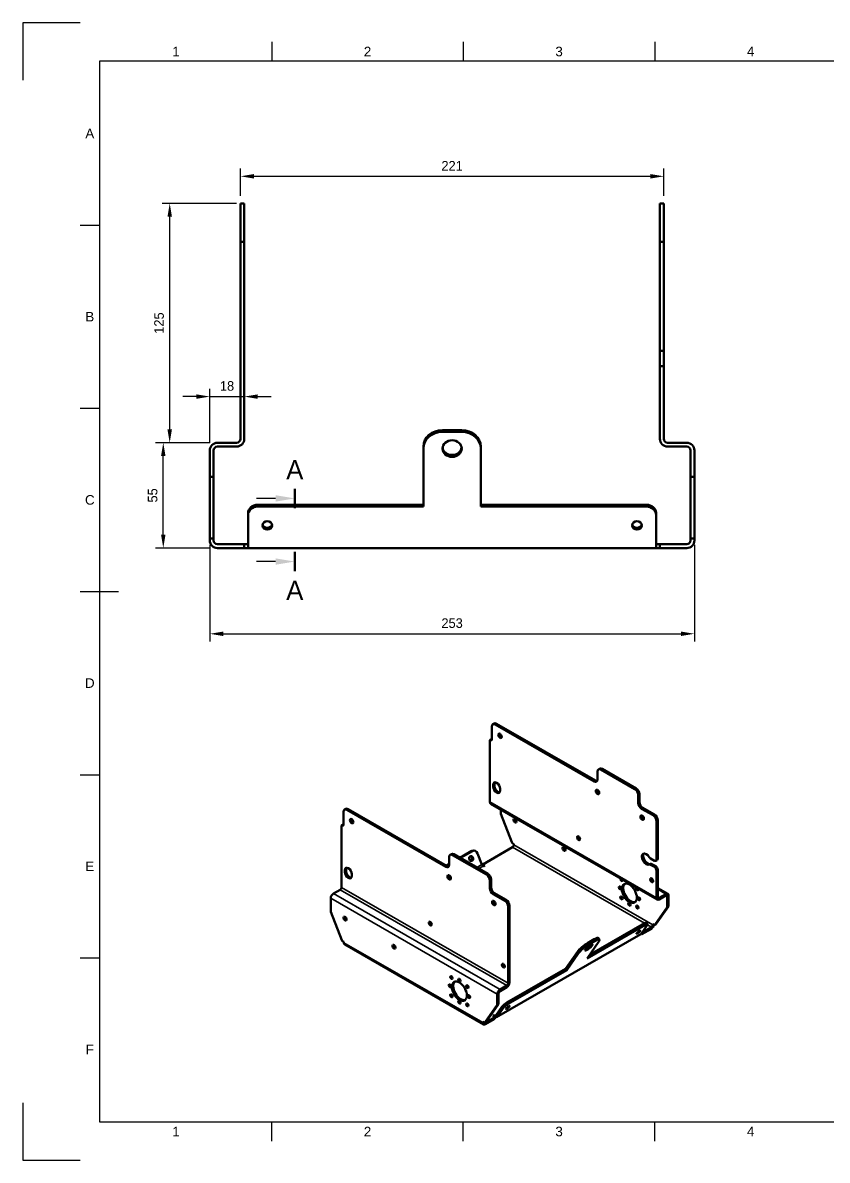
# Model space of a CAD drawing. Header units: millimetres. Extents: x 0 to 420, y 0 to 297.
# Drawn here: x 0 to 210, y 0 to 297 of the extents above; entities that cross this region are included whole.
import ezdxf
from ezdxf.enums import TextEntityAlignment as Align

# ---------------------------------------------------------------- set-up
doc = ezdxf.new("R2010")
doc.units = ezdxf.units.MM
doc.header["$LTSCALE"] = 0.75
for name, color, linetype, lineweight in [('Annotations', 7, 'Continuous', 25), ('Border', 7, 'Continuous', 25), ('Dimensions', 7, 'Continuous', 25), ('Visible', 7, 'Continuous', 50), ('Visible Narrow', 7, 'Continuous', 35)]:
    doc.layers.add(name, color=color, linetype=linetype, lineweight=lineweight)
doc.styles.add('FusionTitle', font='')
doc.styles.get("Standard").update_dxf_attribs({"font": 'Cordia New.ttf'})
doc.styles.get('FusionTitle').set_extended_font_data('Arial Unicode MS')
doc.dimstyles.new('ISO-25', dxfattribs={"dimtxt": 2.5, "dimasz": 3.5, "dimexe": 2, "dimexo": 2, "dimgap": 1.5, "dimtad": 1, "dimdec": 3, "dimdsep": 46, "dimtxsty": 'Standard', "dimcen": 0, "dimclrd": 256, "dimclre": 256, "dimclrt": 256, "dimazin": 2, "dimtp": 0.1, "dimtm": 0.1, "dimtfac": 0.714, "dimtdec": 3, "dimtmove": 0, "dimatfit": 3, "dimfxl": 1, "dimarcsym": 0})

# ---------------------------------------------------------------- blocks, each defined once
blk = doc.blocks.new('ISO_A3_SHEET')
at = {"layer": 'Border'}
for p, q in [((15, 297), (0, 297)), ((0, 297), (0, 282)), ((65, 292), (65, 287)), ((115, 292), (115, 287)), ((165, 292), (165, 287)), ((410, 287), (20, 287)), ((20, 287), (20, 10)), ((15, 244.16666), (20, 244.16666)), ((15, 196.33333), (20, 196.33333)), ((15, 148.5), (25, 148.5)), ((15, 100.66667), (20, 100.66667)), ((15, 52.83334), (20, 52.83334)), ((0, 15), (0, 0)), ((20, 10), (410, 10)), ((65, 5), (65, 10)), ((115, 5), (115, 10)), ((165, 5), (165, 10)), ((0, 0), (15, 0))]:
    blk.add_line(p, q, dxfattribs=at)
at = {"layer": 'Border', "style": 'FusionTitle'}
for s, p in [('1', (40, 289.5)), ('2', (90, 289.5)), ('3', (140, 289.5)), ('4', (190, 289.5)), ('A', (17.5, 268.08333)), ('B', (17.5, 220.25)), ('C', (17.5, 172.41667)), ('D', (17.5, 124.58334)), ('E', (17.5, 76.75001)), ('F', (17.5, 28.91668)), ('1', (40, 7.5)), ('2', (90, 7.5)), ('3', (140, 7.5)), ('4', (190, 7.5))]:
    blk.add_text(s, height=2.5, dxfattribs=at).set_placement(p, align=Align.MIDDLE)
blk = doc.blocks.new('*D12')
at = {"layer": 'Defpoints', "color": 0, "transparency": 16777216}
for p in [(36.682541, 187.337342), (50.824676, 187.337342), (50.824676, 159.837342)]:
    blk.add_point(p, dxfattribs=at)
at = {"layer": 'Dimensions', "lineweight": -2, "transparency": 16777216}
for p, q in [((48.824676, 187.337342), (34.682541, 187.337342)), ((36.682541, 163.337342), (36.682541, 183.837342)), ((48.824676, 159.837342), (34.682541, 159.837342))]:
    blk.add_line(p, q, dxfattribs=at)
at = {"layer": 'Dimensions', "transparency": 16777216}
for points in [[(36.099207, 183.837342), (37.265874, 183.837342), (36.682541, 187.337342)], [(36.099207, 163.337342), (37.265874, 163.337342), (36.682541, 159.837342)]]:
    blk.add_solid(points, dxfattribs=at)
at = {"layer": 'Dimensions', "transparency": 16777216, "insert": (33.911067, 173.587342), "char_height": 2.5, "attachment_point": 5, "rotation": 90}
blk.add_mtext('55', dxfattribs=at)
blk = doc.blocks.new('*D13')
at = {"layer": 'Defpoints', "color": 0, "transparency": 16777216}
for p in [(38.358893, 249.837342), (57.824676, 249.837342), (50.824676, 187.337342)]:
    blk.add_point(p, dxfattribs=at)
at = {"layer": 'Dimensions', "lineweight": -2, "transparency": 16777216}
for p, q in [((55.824676, 249.837342), (36.358893, 249.837342)), ((38.358893, 190.837342), (38.358893, 246.337342)), ((48.824676, 187.337342), (36.358893, 187.337342))]:
    blk.add_line(p, q, dxfattribs=at)
at = {"layer": 'Dimensions', "transparency": 16777216}
for points in [[(37.775559, 246.337342), (38.942226, 246.337342), (38.358893, 249.837342)], [(37.775559, 190.837342), (38.942226, 190.837342), (38.358893, 187.337342)]]:
    blk.add_solid(points, dxfattribs=at)
at = {"layer": 'Dimensions', "transparency": 16777216, "insert": (35.587419, 218.587342), "char_height": 2.5, "attachment_point": 5, "rotation": 90}
blk.add_mtext('125', dxfattribs=at)
blk = doc.blocks.new('*D14')
at = {"layer": 'Defpoints', "color": 0, "transparency": 16777216}
for p in [(57.824676, 199.387993), (57.824676, 197.976707), (48.824676, 185.337342)]:
    blk.add_point(p, dxfattribs=at)
at = {"layer": 'Dimensions', "lineweight": -2, "transparency": 16777216}
for p, q in [((45.324676, 199.387993), (41.824676, 199.387993)), ((48.824676, 187.337342), (48.824676, 201.387993)), ((48.824676, 199.387993), (57.824676, 199.387993)), ((57.824676, 199.976707), (57.824676, 201.387993)), ((61.324676, 199.387993), (64.824676, 199.387993))]:
    blk.add_line(p, q, dxfattribs=at)
at = {"layer": 'Dimensions', "transparency": 16777216}
for points in [[(45.324676, 199.971327), (45.324676, 198.80466), (48.824676, 199.387993)], [(61.324676, 199.971327), (61.324676, 198.80466), (57.824676, 199.387993)]]:
    blk.add_solid(points, dxfattribs=at)
at = {"layer": 'Dimensions', "transparency": 16777216, "insert": (53.324676, 202.159466), "char_height": 2.5, "attachment_point": 5}
blk.add_mtext('18', dxfattribs=at)
blk = doc.blocks.new('*D15')
at = {"layer": 'Defpoints', "color": 0, "transparency": 16777216}
for p in [(48.824676, 162.644753), (175.324676, 162.644753), (175.324676, 137.458729)]:
    blk.add_point(p, dxfattribs=at)
at = {"layer": 'Dimensions', "lineweight": -2, "transparency": 16777216}
for p, q in [((48.824676, 160.644753), (48.824676, 135.458729)), ((175.324676, 160.644753), (175.324676, 135.458729)), ((52.324676, 137.458729), (171.824676, 137.458729))]:
    blk.add_line(p, q, dxfattribs=at)
at = {"layer": 'Dimensions', "transparency": 16777216}
for points in [[(52.324676, 138.042062), (52.324676, 136.875396), (48.824676, 137.458729)], [(171.824676, 138.042062), (171.824676, 136.875396), (175.324676, 137.458729)]]:
    blk.add_solid(points, dxfattribs=at)
at = {"layer": 'Dimensions', "transparency": 16777216, "insert": (112.074676, 140.230202), "char_height": 2.5, "attachment_point": 5}
blk.add_mtext('253', dxfattribs=at)
blk = doc.blocks.new('*D16')
at = {"layer": 'Defpoints', "color": 0, "transparency": 16777216}
for p in [(167.324676, 256.90841), (56.824676, 249.837342), (167.324676, 249.837342)]:
    blk.add_point(p, dxfattribs=at)
at = {"layer": 'Dimensions', "lineweight": -2, "transparency": 16777216}
for p, q in [((56.824676, 251.837342), (56.824676, 258.90841)), ((167.324676, 251.837342), (167.324676, 258.90841)), ((60.324676, 256.90841), (163.824676, 256.90841))]:
    blk.add_line(p, q, dxfattribs=at)
at = {"layer": 'Dimensions', "transparency": 16777216}
for points in [[(60.324676, 257.491743), (60.324676, 256.325077), (56.824676, 256.90841)], [(163.824676, 257.491743), (163.824676, 256.325077), (167.324676, 256.90841)]]:
    blk.add_solid(points, dxfattribs=at)
at = {"layer": 'Dimensions', "transparency": 16777216, "insert": (112.074676, 259.65841), "char_height": 2.5, "attachment_point": 5}
blk.add_mtext('221', dxfattribs=at)

msp = doc.modelspace()

# ---------------------------------------------------------------- linework, layer by layer
at = {"layer": 'Annotations', "linetype": 'Continuous', "lineweight": 50}
for p, q in [((71.010025, 175.301573), (71.010025, 170.301573)), ((71.010025, 153.817613), (71.010025, 158.817613))]:
    msp.add_line(p, q, dxfattribs=at)
at = {"layer": 'Annotations'}
for p, q in [((66.010025, 172.801573), (61.010025, 172.801573)), ((66.010025, 156.317613), (61.010025, 156.317613))]:
    msp.add_line(p, q, dxfattribs=at)
for points in [[(66.010025, 173.634906), (71.010025, 172.801573), (66.010025, 171.968239)], [(66.010025, 157.150946), (71.010025, 156.317613), (66.010025, 155.484279)]]:
    msp.add_solid(points, dxfattribs=at)
at = {"layer": 'Visible'}
for p, q in [((57.824676, 249.837342, 42.125), (56.824676, 249.837342, 42.125)), ((167.324676, 249.837342, 42.125), (166.324676, 249.837342, 42.125)), ((56.824676, 242.337342, 44.625), (56.824676, 247.337342, 44.625)), ((57.824676, 247.337342, 44.625), (57.824676, 242.337342, 44.625)), ((166.324676, 242.337342, 44.625), (166.324676, 247.337342, 44.625)), ((167.324676, 247.337342, 44.625), (167.324676, 242.337342, 44.625)), ((57.824676, 239.837342, 55.625), (56.824676, 239.837342, 55.625)), ((167.324676, 239.837342, 55.625), (166.324676, 239.837342, 55.625)), ((56.824676, 237.337342, 58.125), (56.824676, 188.337342, 58.125)), ((57.824676, 237.337342, 58.125), (57.824676, 188.337342, 58.125)), ((166.324676, 212.837342, 58.125), (166.324676, 237.337342, 58.125)), ((167.324676, 237.337342, 58.125), (167.324676, 212.837342, 58.125)), ((166.324676, 211.337342, 56.625), (167.324676, 211.337342, 56.625)), ((167.324676, 207.337342, 56.625), (166.324676, 207.337342, 56.625)), ((166.324676, 188.337342, 58.125), (166.324676, 205.837342, 58.125)), ((167.324676, 205.837342, 58.125), (167.324676, 188.337342, 58.125)), ((114.574676, 190.648231, 64.008975), (109.574676, 190.648231, 64.008975)), ((109.574676, 190.148231, 64.875), (114.574676, 190.148231, 64.875)), ((50.824676, 187.337342, 58.125), (55.824676, 187.337342, 58.125)), ((168.324676, 187.337342, 58.125), (173.324676, 187.337342, 58.125)), ((48.824676, 178.456888, 58.125), (48.824676, 185.337342, 58.125)), ((49.824676, 178.456888, 58.125), (49.824676, 185.337342, 58.125)), ((55.824676, 186.337342, 58.125), (50.824676, 186.337342, 58.125)), ((104.574676, 186.318104, 61.508975), (104.574676, 185.818104, 62.375)), ((104.574676, 170.66266, 53.625), (104.574676, 185.818104, 62.375)), ((119.574676, 185.818104, 62.375), (119.574676, 186.318104, 61.508975)), ((119.574676, 170.66266, 53.625), (119.574676, 185.818104, 62.375)), ((168.324676, 186.337342, 58.125), (173.324676, 186.337342, 58.125)), ((174.324676, 178.456888, 58.125), (174.324676, 185.337342, 58.125)), ((175.324676, 185.337342, 58.125), (175.324676, 178.456888, 58.125)), ((48.824676, 162.644753, 48.99586), (48.824676, 178.456888, 58.125)), ((48.824676, 178.456888, 58.125), (49.824676, 178.456888, 58.125)), ((49.824676, 178.456888, 58.125), (49.824676, 162.644753, 48.99586)), ((174.324676, 162.644753, 48.99586), (174.324676, 178.456888, 58.125)), ((174.324676, 178.456888, 58.125), (175.324676, 178.456888, 58.125)), ((175.324676, 178.456888, 58.125), (175.324676, 162.644753, 48.99586)), ((61.324676, 171.16266, 52.758975), (104.574676, 171.16266, 52.758975)), ((104.574676, 170.66266, 53.625), (61.324676, 170.66266, 53.625)), ((119.574676, 171.16266, 52.758975), (162.824676, 171.16266, 52.758975)), ((162.824676, 170.66266, 53.625), (119.574676, 170.66266, 53.625)), ((58.824676, 168.997596, 51.508975), (58.824676, 168.497596, 52.375)), ((58.824676, 168.497596, 52.375), (58.824676, 160.837342, 47.95235)), ((165.324676, 168.497596, 52.375), (165.324676, 168.997596, 51.508975)), ((165.324676, 160.837342, 47.95235), (165.324676, 168.497596, 52.375)), ((48.824676, 161.837342, 47.375), (48.824676, 162.332253, 47.375)), ((49.824676, 162.332253, 48.454594), (48.824676, 162.332253, 48.454594)), ((49.824676, 161.837342, 47.375), (49.824676, 162.332253, 47.375)), ((50.824676, 160.837342, 47.375), (57.824676, 160.837342, 47.375)), ((57.824676, 159.837342, 47.375), (57.824676, 160.837342, 47.375)), ((57.824676, 160.837342, 45.720299), (58.824676, 160.837342, 45.720299)), ((165.324676, 160.837342, 45.720299), (166.324676, 160.837342, 45.720299)), ((166.324676, 160.837342, 47.375), (173.324676, 160.837342, 47.375)), ((166.324676, 160.837342, 47.375), (166.324676, 159.837342, 47.375)), ((174.324676, 161.837342, 47.375), (174.324676, 162.332253, 47.375)), ((175.324676, 162.332253, 48.454594), (174.324676, 162.332253, 48.454594)), ((175.324676, 162.332253, 47.375), (175.324676, 161.837342, 47.375)), ((50.824676, 159.837342, 47.375), (57.824676, 159.837342, 47.375)), ((58.824676, 159.837342, 45.720299), (57.824676, 159.837342, 45.720299)), ((165.324676, 159.837342, 46.220299), (58.824676, 159.837342, 46.220299)), ((166.324676, 159.837342, 45.720299), (165.324676, 159.837342, 45.720299)), ((166.324676, 159.837342, 47.375), (173.324676, 159.837342, 47.375))]:
    msp.add_line(p, q, dxfattribs=at)
at = {"layer": 'Visible', "extrusion": (0.707107, -0.407196, 0.578093)}
for p, q in [((122.457273, 113.266916, -24.641349), (122.457273, 109.79234, -27.088761)), ((123.07092, 114.044748, -24.207779), (122.717367, 113.84115, -23.918732)), ((149.150554, 98.917211, -2.098506), (123.341157, 113.779855, -23.198905)), ((123.69471, 113.983453, -23.487952), (149.504108, 99.120809, -2.387553)), ((121.978962, 109.80381, -27.665738), (122.332515, 110.007408, -27.954785)), ((121.926943, 109.688964, -27.810262), (121.926943, 93.542408, -39.18353)), ((122.280497, 109.689752, -27.37725), (122.10372, 109.791551, -27.521773)), ((150.034438, 101.474018, 0.783591), (150.034438, 99.430151, -0.656063)), ((150.294531, 102.048253, 1.506208), (150.648084, 102.251851, 1.217161)), ((159.757156, 96.897011, 9.452199), (150.918321, 101.986958, 2.226035)), ((151.271875, 102.190556, 1.936988), (160.110709, 97.100609, 9.163152)), ((122.766633, 97.615236, -35.287639), (122.766633, 98.024009, -34.999708)), ((123.120186, 98.227607, -35.288755), (123.120186, 97.818833, -35.576685)), ((124.622788, 96.95512, -33.482214), (124.622788, 96.546347, -33.770144)), ((160.641039, 93.322215, 8.015334), (160.641039, 95.366083, 9.454988)), ((160.994593, 95.569681, 9.165941), (160.994593, 93.525813, 7.726287)), ((165.622085, 68.040484, -4.208897), (122.135018, 93.08302, -39.761623)), ((83.743177, 90.97295, 7.009249), (83.743177, 87.498375, 4.561837)), ((84.356824, 91.750783, 7.442819), (84.00327, 91.547185, 7.731866)), ((110.436458, 76.623246, 29.552092), (84.627061, 91.48589, 8.451693)), ((84.980614, 91.689487, 8.162646), (110.790011, 76.826844, 29.263045)), ((124.75537, 90.424306, -44.839501), (124.75537, 91.574059, -44.029641)), ((124.75537, 90.424306, -44.839501), (127.629456, 83.013664, -46.543892)), ((164.530127, 90.060705, 10.475019), (161.524923, 91.791286, 8.018123)), ((161.878476, 91.994884, 7.729076), (164.88368, 90.264302, 10.185972)), ((83.212847, 87.394998, 3.840336), (83.212847, 71.248442, -7.532932)), ((83.264866, 87.509845, 3.98486), (83.618419, 87.713443, 3.695813)), ((83.5664, 87.395787, 4.273348), (83.389624, 87.497586, 4.128825)), ((165.41401, 78.514824, 3.423502), (165.41401, 88.529776, 10.477808)), ((165.767564, 88.733374, 10.188761), (165.767564, 78.718422, 3.134456)), ((114.115157, 78.999756, -35.763559), (117.065584, 80.698794, -38.175673)), ((117.37177, 80.72686, -37.781386), (114.243881, 78.925628, -35.224189)), ((117.699612, 80.832123, -38.043466), (117.393426, 80.804058, -38.437753)), ((127.848963, 81.741241, -46.306751), (120.070788, 77.262088, -39.947726)), ((127.848963, 82.761597, -46.452947), (128.202516, 82.557999, -46.163901)), ((128.202516, 82.353612, -46.307866), (128.202516, 82.557999, -46.163901)), ((110.565923, 76.955888, -32.861893), (111.320342, 77.390329, -33.478666)), ((111.320342, 77.242074, -32.834057), (110.694647, 76.88176, -32.322523)), ((111.320342, 79.180053, 32.434189), (111.320342, 77.136185, 30.994535)), ((111.580435, 79.754288, 33.156806), (111.933988, 79.957886, 32.867759)), ((121.04306, 74.603046, 41.102797), (112.204225, 79.692992, 33.876633)), ((112.557778, 79.89659, 33.587586), (121.396613, 74.806644, 40.81375)), ((118.697596, 80.096336, -38.766082), (119.819297, 77.204103, -39.431274)), ((120.070788, 77.262088, -39.947726), (120.655813, 76.925194, -39.469441)), ((120.070788, 76.859813, -40.231079), (120.070788, 77.262088, -39.947726)), ((163.897729, 78.774832, 1.751974), (164.88368, 78.20706, 2.558036)), ((164.251282, 77.343335, 0.311204), (165.237234, 76.775564, 1.117266)), ((165.257954, 78.170283, 2.989932), (165.611508, 78.373881, 2.700886)), ((84.052536, 75.32127, -3.637041), (84.052536, 75.730044, -3.34911)), ((84.40609, 75.933642, -3.638156), (84.40609, 75.524868, -3.926087)), ((85.908692, 74.661155, -1.831615), (85.908692, 74.252382, -2.119546)), ((120.30226, 76.721597, -39.180394), (120.125483, 76.823395, -39.324918)), ((120.655813, 76.925194, -39.469441), (120.30226, 76.721597, -39.180394)), ((164.88368, 76.571966, 1.406313), (163.897729, 77.139738, 0.600251)), ((165.41401, 68.499871, -3.630804), (165.41401, 75.653409, 1.407986)), ((165.767564, 75.857007, 1.11894), (165.767564, 68.703469, -3.91985)), ((121.926943, 71.02825, 39.665932), (121.926943, 73.072117, 41.105586)), ((122.280497, 73.275715, 40.81654), (122.280497, 71.231847, 39.376885)), ((80.38442, 68.393339, -6.084352), (80.38442, 64.872775, -8.564158)), ((82.859294, 70.636071, -7.531816), (81.091527, 69.618082, -6.086584)), ((125.816031, 67.766739, 42.125617), (122.810827, 69.497321, 39.668721)), ((123.16438, 69.700919, 39.379675), (126.169584, 67.970337, 41.83657)), ((165.767564, 71.07428, -8.660184), (168.387916, 69.565319, -6.517922)), ((166.121117, 68.498294, -4.496828), (167.888884, 69.516283, -5.94206)), ((166.121117, 68.08952, -4.784758), (167.888884, 69.107509, -6.229991)), ((168.242437, 66.089786, -8.788064), (168.242437, 68.902334, -6.806969)), ((168.595991, 69.105931, -7.096015), (168.595991, 66.293384, -9.07711)), ((126.699914, 66.235811, 42.128406), (126.699914, 46.205906, 28.019794)), ((127.053467, 66.439409, 41.83936), (127.053467, 46.409504, 27.730748)), ((165.014799, 61.484877, -15.979612), (168.242437, 66.089786, -8.788064)), ((168.595991, 66.293384, -9.07711), (165.368352, 61.688474, -16.268658)), ((168.242437, 66.089786, -8.788064), (168.595991, 66.293384, -9.07711)), ((80.38442, 64.872775, -8.564158), (83.258505, 57.462133, -10.268549)), ((162.585583, 61.478526, -9.008937), (147.294399, 52.672919, 3.492327)), ((147.949072, 53.606949, 2.600423), (162.279397, 61.859234, -9.115293)), ((161.463882, 59.12613, -14.200225), (163.027525, 61.356998, -10.71625)), ((161.613311, 59.038502, -14.944083), (164.088185, 60.463687, -16.967409)), ((161.740188, 59.520339, -14.75988), (164.088185, 60.87246, -16.679478)), ((162.811516, 62.012104, -10.09999), (163.117702, 61.631397, -9.993633)), ((164.441738, 61.484832, -16.680594), (164.441738, 61.689219, -16.536629)), ((164.441738, 61.689219, -16.536629), (164.795292, 61.485621, -16.247582)), ((165.332933, 61.655609, -16.335131), (164.97938, 61.452012, -16.046084)), ((83.478012, 57.210066, -10.177604), (83.831565, 57.006468, -9.888558)), ((83.831565, 57.006468, -9.888558), (83.831565, 56.802081, -10.032523)), ((161.350542, 59.020962, -14.412937), (123.697106, 37.33779, 16.370521)), ((147.294399, 52.672919, 3.492327), (150.387991, 57.086583, 10.385205)), ((149.197921, 57.710348, 13.693475), (147.430155, 56.692359, 15.138707)), ((147.736341, 56.311651, 15.245064), (149.504108, 57.32964, 13.799831)), ((150.568346, 57.635381, 11.830437), (150.26216, 58.016089, 11.724081)), ((161.613311, 59.038502, -14.944083), (161.463092, 59.125007, -15.066895)), ((161.613311, 59.339323, -14.732192), (161.613311, 59.038502, -14.944083)), ((120.278862, 35.473913, 19.016656), (84.03964, 56.342693, -10.610616)), ((141.684912, 49.999659, 7.721669), (144.778504, 54.413323, 14.614547)), ((141.991098, 49.618951, 7.828025), (145.08469, 54.032615, 14.720903)), ((126.393728, 41.194052, 20.222933), (141.684912, 49.999659, 7.721669)), ((141.991098, 49.618951, 7.828025), (126.699914, 40.813344, 20.329289)), ((141.991098, 49.618951, 7.828025), (141.684912, 49.999659, 7.721669)), ((124.578594, 44.575545, 29.466143), (126.346361, 45.593535, 28.02091)), ((126.346361, 45.184761, 27.732979), (124.578594, 44.166772, 29.178212)), ((123.871487, 40.538255, 27.487279), (123.871487, 43.350803, 29.468374)), ((124.22504, 40.741853, 27.198233), (124.22504, 43.5544, 29.179328)), ((120.643848, 35.933346, 20.295731), (123.871487, 40.538255, 27.487279)), ((124.22504, 40.741853, 27.198233), (120.997402, 36.136943, 20.006685)), ((125.067903, 40.054534, 19.960852), (123.50426, 37.823666, 16.476877)), ((125.374089, 39.673826, 20.067209), (123.810446, 37.442959, 16.583234)), ((123.871487, 40.538255, 27.487279), (124.22504, 40.741853, 27.198233)), ((120.070788, 35.933301, 19.594749), (120.070788, 36.137688, 19.738714)), ((120.070788, 36.137688, 19.738714), (120.424341, 35.93409, 20.027761)), ((120.961983, 36.104078, 19.940212), (120.60843, 35.900481, 20.229259)), ((120.777895, 35.931723, 18.728725), (123.252768, 37.356908, 16.705399)), ((120.777895, 35.522949, 18.440794), (123.252768, 36.948134, 16.417468)), ((122.667743, 37.693801, 16.227114), (123.021297, 37.897399, 15.938067)), ((123.252768, 37.356908, 16.705399), (122.667743, 37.693801, 16.227114)), ((123.021297, 37.897399, 15.938067), (123.198074, 37.7956, 16.08259)), ((123.021297, 37.897399, 15.938067), (123.021297, 37.490204, 15.651248)), ((123.252768, 36.948134, 16.417468), (123.252768, 37.356908, 16.705399))]:
    msp.add_line(p, q, dxfattribs=at)
at = {"layer": 'Visible', "extrusion": (0, 0.5, -0.866025)}
for centre, radius in [((-112.074676, 192.110699, 38.890718), 2.5), ((-63.824676, 168.938049, 38.890718), 1.275), ((-160.324676, 168.938049, 38.890718), 1.275)]:
    msp.add_circle(centre, radius, dxfattribs=at)
at = {"layer": 'Visible', "extrusion": (0.707107, 0.407196, -0.578093)}
for centre, radius in [((33.865185, 74.983153, 146.957165), 0.6375), ((8.458613, 100.488174, 146.957165), 0.6375), ((33.865185, 74.983153, 92.207165), 0.6375), ((12.709753, 56.061897, 150.957165), 0.5625), ((-3.168423, 112.160263, 146.957165), 0.6375), ((0.469151, 82.649143, 146.957165), 0.5625), ((-0.064107, 68.885255, 150.957165), 0.5625), ((8.458613, 100.488174, 92.207165), 0.6375), ((-16.149194, 81.97417, 150.957165), 0.4375), ((-18.619278, 84.453825, 150.957165), 2.775), ((-18.585778, 101.777909, 146.957165), 0.5625), ((-18.627254, 80.328833, 150.957165), 0.4375), ((-21.089361, 86.93348, 150.957165), 0.4375), ((-3.168423, 112.160263, 92.207165), 0.6375), ((-21.098932, 81.983742, 150.957165), 0.4375), ((-22.74427, 84.461802, 150.957165), 0.4375), ((12.709753, 56.061897, 88.207165), 0.5625), ((0.469151, 82.649143, 92.207165), 0.5625), ((-0.064107, 68.885255, 88.207165), 0.5625), ((-18.585778, 101.777909, 92.207165), 0.5625), ((-14.494285, 84.445849, 88.207165), 0.4375), ((-16.149194, 81.97417, 88.207165), 0.4375), ((-18.619278, 84.453825, 88.207165), 2.775), ((-16.139623, 86.923909, 88.207165), 0.4375), ((-18.611301, 88.578817, 88.207165), 0.4375), ((-18.627254, 80.328833, 88.207165), 0.4375), ((-21.098932, 81.983742, 88.207165), 0.4375), ((-21.089361, 86.93348, 88.207165), 0.4375), ((-22.74427, 84.461802, 88.207165), 0.4375)]:
    msp.add_circle(centre, radius, dxfattribs=at)
at = {"layer": 'Visible', "extrusion": (-0.612372, -0.056132, -0.788574)}
msp.add_circle((-67.758681, -120.579786, -46.61315), 0.6375, dxfattribs=at)
at = {"layer": 'Visible', "extrusion": (-0.612372, 0.761415, -0.212712)}
for centre, radius in [((-162.538279, -21.83376, -50.83592), 0.6375), ((-149.94337, 1.780363, -50.83592), 1.25), ((-123.638762, 6.71252, -50.83592), 0.6375)]:
    msp.add_circle(centre, radius, dxfattribs=at)
at = {"layer": 'Visible', "extrusion": (1, 1.78e-14, -2.1e-15)}
for centre, start, end in [((247.337342, 42.125, 56.824676), 0, 90), ((242.337342, 47.125, 57.824676), 180, 270), ((237.337342, 55.625, 56.824676), 0, 90)]:
    msp.add_arc(centre, 2.5, start, end, dxfattribs=at)
at = {"layer": 'Visible', "extrusion": (-1, -1.92e-14, 3.6e-15)}
for centre, start, end in [((-247.337342, 42.125, -57.824676), 90, 180), ((-242.337342, 47.125, -56.824676), 270, 360), ((-237.337342, 55.625, -57.824676), 90, 180)]:
    msp.add_arc(centre, 2.5, start, end, dxfattribs=at)
at = {"layer": 'Visible', "extrusion": (1, 3.6e-15, -3.6e-15)}
msp.add_arc((247.337342, 42.125, 166.324676), 2.5, 0, 90, dxfattribs=at)
at = {"layer": 'Visible', "extrusion": (-1, -9.6e-15, 0)}
msp.add_arc((-247.337342, 42.125, -167.324676), 2.5, 90, 180, dxfattribs=at)
at = {"layer": 'Visible', "extrusion": (-1, -3.6e-15, 3.6e-15)}
msp.add_arc((-242.337342, 47.125, -166.324676), 2.5, 270, 360, dxfattribs=at)
at = {"layer": 'Visible', "extrusion": (1, 1.07e-14, -1e-15)}
for centre, start, end in [((242.337342, 47.125, 167.324676), 180, 270), ((237.337342, 55.625, 166.324676), 0, 90)]:
    msp.add_arc(centre, 2.5, start, end, dxfattribs=at)
at = {"layer": 'Visible', "extrusion": (-1, -9.6e-15, 3.6e-15)}
msp.add_arc((-237.337342, 55.625, -167.324676), 2.5, 90, 180, dxfattribs=at)
at = {"layer": 'Visible', "extrusion": (1, 1.01e-14, -5.9e-15)}
msp.add_arc((212.837342, 56.625, 166.324676), 1.5, 90, 180, dxfattribs=at)
at = {"layer": 'Visible', "extrusion": (1, 8.9e-15, 0)}
msp.add_arc((209.337342, 50.625, 166.324676), 3.25, 232.020128, 307.979872, dxfattribs=at)
at = {"layer": 'Visible', "extrusion": (-1, -1.18e-14, 4.2e-15)}
msp.add_arc((-212.837342, 56.625, -167.324676), 1.5, 0, 90, dxfattribs=at)
at = {"layer": 'Visible', "extrusion": (-1, -8.9e-15, 0)}
msp.add_arc((-209.337342, 50.625, -167.324676), 3.25, 232.020128, 307.979872, dxfattribs=at)
at = {"layer": 'Visible', "extrusion": (1, 1.18e-14, 4.2e-15)}
msp.add_arc((205.837342, 56.625, 166.324676), 1.5, 0, 90, dxfattribs=at)
at = {"layer": 'Visible', "extrusion": (-1, -1.01e-14, -5.9e-15)}
msp.add_arc((-205.837342, 56.625, -167.324676), 1.5, 90, 180, dxfattribs=at)
at = {"layer": 'Visible', "extrusion": (1.2e-15, -0.5, 0.866025)}
msp.add_arc((109.574676, 192.110699, -39.890718), 5, 90, 180, dxfattribs=at)
at = {"layer": 'Visible', "extrusion": (2e-15, 0.5, -0.866025)}
msp.add_arc((-109.574676, 192.110699, 38.890718), 5, 360, 90, dxfattribs=at)
at = {"layer": 'Visible', "extrusion": (-2.4e-15, -0.5, 0.866025)}
for centre, radius, start, end in [((114.574676, 192.110699, -39.890718), 5, 0, 90), ((112.074676, 192.110699, -39.890718), 2.5, 186.630738, 353.369262)]:
    msp.add_arc(centre, radius, start, end, dxfattribs=at)
at = {"layer": 'Visible', "extrusion": (1.2e-15, 0.5, -0.866025)}
msp.add_arc((-114.574676, 192.110699, 38.890718), 5, 90, 180, dxfattribs=at)
at = {"layer": 'Visible', "extrusion": (0, 0, -1)}
for centre, radius, start, end in [((-50.824676, 185.337342, -58.125), 2, 0, 90), ((-55.824676, 188.337342, -58.125), 2, 180, 270), ((-55.824676, 188.337342, -58.125), 1, 180, 270), ((-168.324676, 188.337342, -58.125), 2, 270, 0), ((-173.324676, 185.337342, -58.125), 2, 90, 180), ((-173.324676, 185.337342, -58.125), 1, 90, 180), ((-50.824676, 161.837342, -47.375), 2, 270, 0), ((-50.824676, 161.837342, -47.375), 1, 270, 0), ((-173.324676, 161.837342, -47.375), 2, 180, 270)]:
    msp.add_arc(centre, radius, start, end, dxfattribs=at)
at = {"layer": 'Visible'}
for centre, start, end in [((168.324676, 188.337342, 58.125), 180, 270), ((50.824676, 185.337342, 58.125), 90, 180), ((173.324676, 161.837342, 47.375), 270, 0)]:
    msp.add_arc(centre, 1, start, end, dxfattribs=at)
at = {"layer": 'Visible', "extrusion": (-3.9e-15, -0.5, 0.866025)}
for centre, radius, start, end in [((61.324676, 172.110699, -39.890718), 2.5, 90, 180), ((63.824676, 168.938049, -39.890718), 1.275, 193.085915, 346.914085), ((160.324676, 168.938049, -39.890718), 1.275, 193.085915, 346.914085)]:
    msp.add_arc(centre, radius, start, end, dxfattribs=at)
at = {"layer": 'Visible', "extrusion": (-3.5e-15, 0.5, -0.866025)}
msp.add_arc((-61.324676, 172.110699, 38.890718), 2.5, 0, 90, dxfattribs=at)
at = {"layer": 'Visible', "extrusion": (-3.5e-15, -0.5, 0.866025)}
msp.add_arc((162.824676, 172.110699, -39.890718), 2.5, 0, 90, dxfattribs=at)
at = {"layer": 'Visible', "extrusion": (2.3e-15, 0.5, -0.866025)}
msp.add_arc((-162.824676, 172.110699, 38.890718), 2.5, 90, 180, dxfattribs=at)
at = {"layer": 'Visible', "extrusion": (1, 0, 0)}
for centre, radius in [((162.957253, 48.454594, 48.824676), 0.625), ((161.837342, 46.220299, 58.824676), 2), ((162.957253, 48.454594, 174.324676), 0.625)]:
    msp.add_arc(centre, radius, 120, 180, dxfattribs=at)
at = {"layer": 'Visible', "extrusion": (-1, 0, 0)}
for centre, radius in [((-162.957253, 48.454594, -49.824676), 0.625), ((-161.837342, 46.220299, -165.324676), 2), ((-162.957253, 48.454594, -175.324676), 0.625)]:
    msp.add_arc(centre, radius, 0, 60, dxfattribs=at)
at = {"layer": 'Visible', "extrusion": (0.707107, 0.407196, -0.578093)}
for centre, radius, start, end in [((36.162936, 74.801933, 146.957165), 1.25, 314.889207, 44.889207), ((34.032732, 70.209849, 146.957165), 0.25, 314.889207, 44.889207), ((12.181514, 105.961062, 146.957165), 1.25, 314.889207, 44.889207), ((22.755197, 62.15169, 146.957165), 1.3125, 314.889207, 134.889207), ((12.174677, 102.425535, 147.457165), 1.25, 196.397366, 224.889207), ((22.400961, 61.798821, 146.957165), 1.3125, 134.889207, 314.889207), ((3.359787, 114.816972, 146.957165), 1.25, 44.889207, 134.889207), ((-0.17574, 114.823809, 147.457165), 1.25, 224.889207, 314.889207), ((36.162936, 74.801933, 92.207165), 1.25, 314.889207, 44.889207), ((-4.946309, 116.070473, 146.957165), 1.25, 44.889207, 134.889207), ((34.032732, 70.209849, 92.207165), 0.25, 314.889207, 44.889207), ((8.16676, 50.209929, 150.957165), 0.3125, 217.572725, 284.889207), ((-13.100583, 104.418957, 146.957165), 1.625, 182.352308, 87.426105), ((12.181514, 105.961062, 92.207165), 1.25, 314.889207, 44.889207), ((-12.993927, 106.791561, 146.957165), 0.75, 224.889207, 267.426105), ((-15.473582, 104.321478, 146.957165), 0.75, 2.352308, 44.889207), ((-13.97797, 107.779418, 146.957165), 0.75, 134.889207, 224.889207), ((22.755197, 62.15169, 92.207165), 1.3125, 314.889207, 134.889207), ((22.400961, 61.798821, 92.207165), 1.3125, 134.889207, 314.889207), ((12.174677, 102.425535, 92.707165), 1.25, 196.397366, 224.889207), ((3.359787, 114.816972, 92.207165), 1.25, 44.889207, 134.889207), ((-16.457625, 105.309334, 146.957165), 0.75, 44.889207, 134.889207), ((-14.494285, 84.445849, 150.957165), 0.4375, 110.122771, 339.655643), ((-16.139623, 86.923909, 150.957165), 0.4375, 200.963625, 248.814788), ((-0.17574, 114.823809, 92.707165), 1.25, 224.889207, 314.889207), ((-18.611301, 88.578817, 150.957165), 0.4375, 110.122771, 339.655643), ((-4.946309, 116.070473, 92.207165), 1.25, 44.889207, 134.889207), ((-28.764229, 87.284022, 150.957165), 0.3125, 164.889207, 232.205689), ((8.16676, 50.209929, 88.207165), 0.3125, 217.572725, 284.889207), ((-28.764229, 87.284022, 88.207165), 0.3125, 164.889207, 232.205689), ((-28.372529, 86.097372, 93.207165), 0.5, 164.889207, 224.889207), ((-28.372529, 86.097372, 93.207165), 1, 164.889207, 221.32893)]:
    msp.add_arc(centre, radius, start, end, dxfattribs=at)
at = {"layer": 'Visible', "extrusion": (-0.707107, -0.407196, 0.578093)}
for centre, radius, start, end in [((-36.162936, 74.801933, -147.457165), 1.25, 135.110793, 180), ((-34.032732, 70.209849, -147.457165), 0.25, 135.110793, 180), ((-33.865185, 74.983153, -147.457165), 0.6375, 213.609128, 326.390872), ((-34.210534, 70.739837, -146.957165), 0.25, 315.110793, 45.110793), ((-12.181514, 105.961062, -147.457165), 1.25, 135.110793, 180), ((-22.755197, 62.15169, -147.457165), 1.3125, 195.596122, 225.110793), ((-12.174677, 102.425535, -146.957165), 1.25, 315.110793, 45.110793), ((-22.400961, 61.798821, -147.457165), 1.3125, 225.110793, 344.403878), ((-8.458613, 100.488174, -147.457165), 0.6375, 213.609128, 326.390872), ((-3.359787, 114.816972, -147.457165), 1.25, 45.110793, 135.110793), ((0.17574, 114.823809, -146.957165), 1.25, 225.110793, 315.110793), ((-36.162936, 74.801933, -92.707165), 1.25, 135.110793, 180), ((-12.709753, 56.061897, -151.457165), 0.5625, 218.853222, 321.146778), ((3.168423, 112.160263, -147.457165), 0.6375, 213.609128, 326.390872), ((4.946309, 116.070473, -147.457165), 1.25, 45.110793, 135.110793), ((-34.210534, 70.739837, -92.207165), 0.25, 315.110793, 45.110793), ((-34.032732, 70.209849, -92.707165), 0.25, 135.110793, 180), ((-33.865185, 74.983153, -92.707165), 0.6375, 213.609128, 326.390872), ((-0.469151, 82.649143, -147.457165), 0.5625, 218.853222, 321.146778), ((0.064107, 68.885255, -151.457165), 0.5625, 218.853222, 321.146778), ((-12.181514, 105.961062, -92.707165), 1.25, 135.110793, 180), ((13.100583, 104.418957, -147.457165), 1.625, 192.5418, 357.647692), ((15.473582, 104.321478, -147.457165), 0.75, 135.110793, 177.647692), ((13.97797, 107.779418, -147.457165), 0.75, 360, 45.110793), ((-22.400961, 61.798821, -92.707165), 1.3125, 225.110793, 344.403878), ((-22.755197, 62.15169, -92.707165), 1.3125, 195.596122, 225.110793), ((-12.174677, 102.425535, -92.207165), 1.25, 315.110793, 45.110793), ((-8.458613, 100.488174, -92.707165), 0.6375, 213.609128, 326.390872), ((-6.981633, 50.606215, -138.957165), 0.5, 255.110793, 315.110793), ((-3.359787, 114.816972, -92.707165), 1.25, 45.110793, 135.110793), ((16.457625, 105.309334, -147.457165), 0.75, 45.110793, 135.110793), ((16.149194, 81.97417, -151.457165), 0.4375, 233.761559, 306.238441), ((14.494285, 84.445849, -151.457165), 0.4375, 271.126115, 306.238441), ((18.619278, 84.453825, -151.457165), 2.775, 187.305566, 352.694434), ((18.585778, 101.777909, -147.457165), 0.5625, 218.853222, 321.146778), ((0.17574, 114.823809, -92.207165), 1.25, 225.110793, 315.110793), ((18.627254, 80.328833, -151.457165), 0.4375, 233.761559, 306.238441), ((18.611301, 88.578817, -151.457165), 0.4375, 271.126115, 306.238441), ((21.089361, 86.93348, -151.457165), 0.4375, 233.761559, 306.238441), ((3.168423, 112.160263, -92.707165), 0.6375, 213.609128, 326.390872), ((4.946309, 116.070473, -92.707165), 1.25, 45.110793, 135.110793), ((21.098932, 81.983742, -151.457165), 0.4375, 233.761559, 306.238441), ((22.74427, 84.461802, -151.457165), 0.4375, 233.761559, 306.238441), ((-12.709753, 56.061897, -88.707165), 0.5625, 218.853222, 321.146778), ((-0.469151, 82.649143, -92.707165), 0.5625, 218.853222, 321.146778), ((28.764229, 87.284022, -151.457165), 0.3125, 360, 15.110793), ((28.372529, 86.097372, -146.457165), 1, 360, 15.110793), ((0.064107, 68.885255, -88.707165), 0.5625, 218.853222, 321.146778), ((18.585778, 101.777909, -92.707165), 0.5625, 218.853222, 321.146778), ((14.494285, 84.445849, -88.707165), 0.4375, 233.761559, 306.238441), ((16.149194, 81.97417, -88.707165), 0.4375, 233.761559, 306.238441), ((18.619278, 84.453825, -88.707165), 2.775, 187.305566, 352.694434), ((16.139623, 86.923909, -88.707165), 0.4375, 233.761559, 306.238441), ((18.611301, 88.578817, -88.707165), 0.4375, 233.761559, 306.238441), ((18.627254, 80.328833, -88.707165), 0.4375, 233.761559, 306.238441), ((21.098932, 81.983742, -88.707165), 0.4375, 233.761559, 306.238441), ((21.089361, 86.93348, -88.707165), 0.4375, 233.761559, 306.238441), ((22.74427, 84.461802, -88.707165), 0.4375, 233.761559, 306.238441), ((28.764229, 87.284022, -88.707165), 0.3125, 360, 15.110793)]:
    msp.add_arc(centre, radius, start, end, dxfattribs=at)
at = {"layer": 'Visible', "extrusion": (0.707107, -0.407196, 0.578093)}
for centre, radius, start, end in [((142.613511, -66.776556, 25.473572), 1, 134.889207, 180), ((134.990592, -77.898768, 30.348572), 0.5, 224.889207, 314.889207), ((100.088688, -26.212386, 25.473572), 1, 44.889207, 134.889207), ((142.613511, -66.776556, 86.973572), 0.5, 134.889207, 224.889207), ((134.990592, -77.898768, 81.598572), 0.5, 224.889207, 314.889207), ((91.764132, -34.504809, 30.348572), 1, 134.889207, 180), ((100.088688, -26.212386, 86.973572), 0.5, 44.889207, 134.889207)]:
    msp.add_arc(centre, radius, start, end, dxfattribs=at)
at = {"layer": 'Visible', "extrusion": (0.612372, 0.056132, 0.788574)}
for centre, radius, start, end in [((68.501042, -121.640217, 46.11315), 1.25, 0, 19.934826), ((67.758681, -120.579786, 46.11315), 0.6375, 197.806821, 342.193179)]:
    msp.add_arc(centre, radius, start, end, dxfattribs=at)
at = {"layer": 'Visible', "extrusion": (-0.612372, -0.056132, -0.788574)}
msp.add_arc((-68.501042, -121.640217, -46.61315), 1.25, 160.065174, 250.065174, dxfattribs=at)
at = {"layer": 'Visible', "extrusion": (-0.707107, 0.407196, -0.578093)}
for centre, radius, start, end in [((-102.915742, -26.924961, -25.473572), 0.5, 225.110793, 315.110793), ((-142.613511, -66.776556, -86.973572), 1, 315.110793, 45.110793), ((-143.315148, -69.606345, -86.973572), 1, 135.110793, 225.110793), ((-143.315148, -69.606345, -86.973572), 0.5, 135.110793, 225.110793), ((-134.990592, -77.898768, -81.598572), 1, 237.995406, 315.110793), ((-100.088688, -26.212386, -86.973572), 1, 45.110793, 135.110793), ((-102.915742, -26.924961, -86.973572), 1, 225.110793, 315.110793), ((-102.915742, -26.924961, -86.973572), 0.5, 225.110793, 315.110793), ((-91.764132, -34.504809, -81.598572), 1, 315.110793, 45.110793), ((-91.764132, -34.504809, -81.598572), 0.5, 315.110793, 349.776064)]:
    msp.add_arc(centre, radius, start, end, dxfattribs=at)
at = {"layer": 'Visible', "extrusion": (0.612372, -0.761415, 0.212712)}
for centre, radius, start, end in [((164.484561, -21.294393, 50.33592), 1.25, 0, 53.727043), ((148.93561, 2.519904, 50.33592), 2.5, 53.727043, 143.727043), ((150.951129, 1.040822, 50.33592), 2.5, 0, 53.727043), ((149.94337, 1.780363, 50.33592), 1.25, 246.739505, 293.260495), ((123.569524, 8.730968, 50.33592), 1.25, 53.727043, 143.727043)]:
    msp.add_arc(centre, radius, start, end, dxfattribs=at)
at = {"layer": 'Visible', "extrusion": (-0.612372, 0.761415, -0.212712)}
for centre, radius, start, end in [((-164.484561, -21.294393, -50.83592), 1.25, 126.272957, 216.272957), ((-150.951129, 1.040822, -50.83592), 2.5, 126.272957, 216.272957), ((-148.93561, 2.519904, -50.83592), 2.5, 36.272957, 126.272957), ((-123.569524, 8.730968, -50.83592), 1.25, 36.272957, 126.272957)]:
    msp.add_arc(centre, radius, start, end, dxfattribs=at)
at = {"layer": 'Visible Narrow', "extrusion": (0.707107, -0.407196, 0.578093)}
for p, q in [((123.341157, 113.779855, -23.198905), (123.69471, 113.983453, -23.487952)), ((122.10372, 109.791551, -27.521773), (122.457273, 109.995149, -27.81082)), ((122.457272, 109.791551, -27.521772), (122.280497, 109.689752, -27.37725)), ((150.918321, 101.986958, 2.226035), (151.271875, 102.190556, 1.936988)), ((122.766633, 98.024009, -34.999708), (123.120186, 98.227607, -35.288755)), ((149.504108, 99.120809, -2.387553), (149.150554, 98.917211, -2.098506)), ((122.766633, 97.615236, -35.287639), (123.120186, 97.818833, -35.576685)), ((160.110709, 97.100609, 9.163152), (159.757156, 96.897011, 9.452199)), ((160.641039, 95.366083, 9.454988), (160.994593, 95.569681, 9.165941)), ((121.926943, 93.542408, -39.18353), (165.41401, 68.499871, -3.630804)), ((160.994593, 93.525813, 7.726287), (160.641039, 93.322215, 8.015334)), ((84.627061, 91.48589, 8.451693), (84.980614, 91.689487, 8.162646)), ((161.524923, 91.791286, 8.018123), (161.878476, 91.994884, 7.729076)), ((164.88368, 90.264302, 10.185972), (164.530127, 90.060705, 10.475019)), ((83.389624, 87.497586, 4.128825), (83.743177, 87.701184, 3.839779)), ((83.743176, 87.497585, 4.128826), (83.5664, 87.395787, 4.273348)), ((165.41401, 88.529776, 10.477808), (165.767564, 88.733374, 10.188761)), ((117.065584, 80.698794, -38.175673), (117.37177, 80.72686, -37.781386)), ((162.327509, 61.886367, -18.118914), (127.848963, 81.741241, -46.306751)), ((128.202516, 82.353612, -46.307866), (164.441738, 61.484832, -16.680594)), ((112.204225, 79.692992, 33.876633), (112.557778, 79.89659, 33.587586)), ((163.892745, 77.388445, -0.095574), (163.539191, 77.184848, 0.193473)), ((163.897729, 77.139738, 0.600251), (164.251282, 77.343335, 0.311204)), ((165.767564, 78.718422, 3.134456), (165.41401, 78.514824, 3.423502)), ((84.052536, 75.730044, -3.34911), (84.40609, 75.933642, -3.638156)), ((84.052536, 75.32127, -3.637041), (84.40609, 75.524868, -3.926087)), ((110.790011, 76.826844, 29.263045), (110.436458, 76.623246, 29.552092)), ((118.526327, 76.459532, -38.37421), (119.819297, 77.204103, -39.431274)), ((120.125483, 76.823395, -39.324918), (119.009975, 76.181017, -38.412937)), ((121.396613, 74.806644, 40.81375), (121.04306, 74.603046, 41.102797)), ((165.237234, 76.775564, 1.117266), (164.88368, 76.571966, 1.406313)), ((165.41401, 75.653409, 1.407986), (165.767564, 75.857007, 1.11894)), ((121.926943, 73.072117, 41.105586), (122.280497, 73.275715, 40.81654)), ((123.871487, 43.350803, 29.468374), (80.38442, 68.393339, -6.084352)), ((81.091527, 69.618082, -6.086584), (124.578594, 44.575545, 29.466143)), ((126.346361, 45.593535, 28.02091), (82.859294, 70.636071, -7.531816)), ((83.212847, 71.248442, -7.532932), (126.699914, 46.205906, 28.019794)), ((122.280497, 71.231847, 39.376885), (121.926943, 71.02825, 39.665932)), ((122.810827, 69.497321, 39.668721), (123.16438, 69.700919, 39.379675)), ((165.41401, 68.499871, -3.630804), (165.767564, 68.703469, -3.91985)), ((167.888884, 69.516283, -5.94206), (165.767564, 70.73787, -7.67634)), ((165.767566, 68.70189, -4.785872), (166.121117, 68.498294, -4.496828)), ((166.121117, 68.498294, -4.496828), (166.121117, 68.08952, -4.784758)), ((168.242437, 68.902334, -6.806969), (167.887514, 69.10672, -7.097135)), ((167.888884, 69.107509, -6.229991), (167.888884, 69.516283, -5.94206)), ((168.595991, 69.105931, -7.096015), (168.242437, 68.902334, -6.806969)), ((126.169584, 67.970337, 41.83657), (125.816031, 67.766739, 42.125617)), ((126.699914, 66.235811, 42.128406), (127.053467, 66.439409, 41.83936)), ((162.279397, 61.859234, -9.115293), (162.585583, 61.478526, -9.008937)), ((164.088185, 60.87246, -16.679478), (163.08592, 61.449626, -17.498877)), ((164.088185, 60.463687, -16.967409), (164.088185, 60.87246, -16.679478)), ((164.441738, 61.484832, -16.680594), (164.6192, 61.587025, -16.825677)), ((165.368352, 61.688474, -16.268658), (165.014799, 61.484877, -15.979612)), ((83.831565, 56.802081, -10.032523), (120.070788, 35.933301, 19.594749)), ((123.810446, 37.442959, 16.583234), (161.463882, 59.12613, -14.200225)), ((147.736341, 56.311651, 15.245064), (147.430155, 56.692359, 15.138707)), ((149.197921, 57.710348, 13.693475), (149.504108, 57.32964, 13.799831)), ((144.778504, 54.413323, 14.614547), (145.08469, 54.032615, 14.720903)), ((124.578594, 44.575545, 29.466143), (124.578594, 44.166772, 29.178212)), ((126.346361, 45.184761, 27.732979), (126.346361, 45.593535, 28.02091)), ((126.699914, 46.205906, 28.019794), (127.053467, 46.409504, 27.730748)), ((124.22504, 43.5544, 29.179328), (123.871487, 43.350803, 29.468374)), ((125.067903, 40.054534, 19.960852), (125.374089, 39.673826, 20.067209)), ((126.699914, 40.813344, 20.329289), (126.393728, 41.194052, 20.222933)), ((120.070788, 35.933301, 19.594749), (120.24825, 36.035494, 19.449666)), ((120.997402, 36.136943, 20.006685), (120.643848, 35.933346, 20.295731)), ((120.720289, 35.964896, 18.681629), (120.777895, 35.931723, 18.728725)), ((120.777895, 35.931723, 18.728725), (120.777895, 35.522949, 18.440794)), ((123.198074, 37.7956, 16.08259), (123.678503, 38.072261, 15.689816)), ((123.198074, 37.7956, 16.08259), (123.198074, 37.388405, 15.795771)), ((123.50426, 37.823666, 16.476877), (123.810446, 37.442959, 16.583234))]:
    msp.add_line(p, q, dxfattribs=at)

# ---------------------------------------------------------------- block references
at = {"layer": 'Border'}
msp.add_blockref('ISO_A3_SHEET', (0, 0), dxfattribs=at)

# ---------------------------------------------------------------- texts
at = {"layer": 'Annotations', "char_height": 5, "attachment_point": 5}
for insert in [(71.010025, 180.301573), (71.010025, 148.817613)]:
    msp.add_mtext('A', dxfattribs=dict(at, insert=insert))

# ---------------------------------------------------------------- dimensions: what is measured, and where the dimension line sits
at = {"layer": 'Dimensions'}
dim = msp.add_aligned_dim(p1=(56.824676, 249.837342), p2=(167.324676, 249.837342), distance=7.071068, dimstyle='ISO-25', override={"dimlfac": 2, "dimclrd": 256, "dimclre": 256}, dxfattribs=at)
dim.commit()
dim.dimension.update_dxf_attribs({"geometry": '*D16', "text_midpoint": (112.074676, 259.65841)})
for base, p1, p2, angle, picture, middle in [((38.358893, 249.837342), (50.824676, 187.337342), (57.824676, 249.837342), 90, '*D13', (35.587419, 218.587342)), ((36.682541, 187.337342), (50.824676, 159.837342), (50.824676, 187.337342), 90, '*D12', (33.911067, 173.587342)), ((175.324676, 137.458729), (48.824676, 162.644753), (175.324676, 162.644753), 180, '*D15', (112.074676, 140.230202))]:
    dim = msp.add_linear_dim(base=base, p1=p1, p2=p2, angle=angle, dimstyle='ISO-25', override={"dimlfac": 2, "dimclrd": 256, "dimclre": 256}, dxfattribs=at)
    dim.commit()
    dim.dimension.update_dxf_attribs({"geometry": picture, "text_midpoint": middle})
dim = msp.add_linear_dim(base=(57.824676, 199.387993), p1=(48.824676, 185.337342), p2=(57.824676, 197.976707), dimstyle='ISO-25', override={"dimlfac": 2, "dimclrd": 256, "dimclre": 256}, dxfattribs=at)
dim.commit()
dim.dimension.update_dxf_attribs({"geometry": '*D14', "text_midpoint": (53.324676, 202.159466)})

doc.saveas('drawing.dxf')
